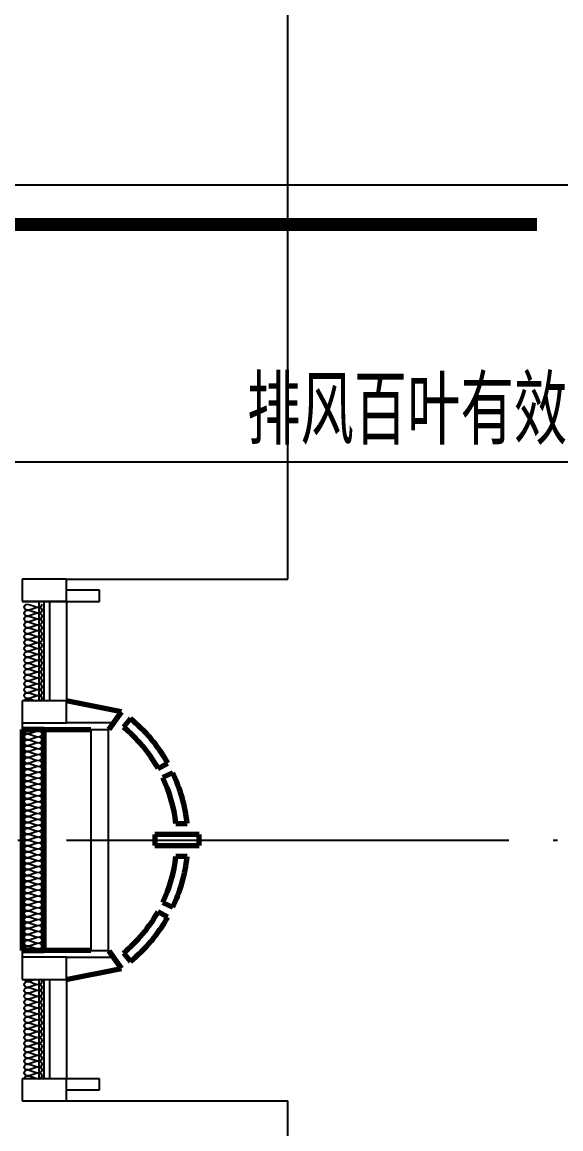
# Model space of a CAD drawing. Header units: millimetres. Extents: x 12325263 to 13848842, y -1463133 to 573208.
# Drawn here: x 12605147 to 12607581, y -618993 to -613987 of the extents above; entities that cross this region are included whole.
import ezdxf

# ---------------------------------------------------------------- set-up
doc = ezdxf.new("R2010")
doc.units = ezdxf.units.MM
doc.header["$LTSCALE"] = 1000
for name, pattern in [('ACAD_ISO02W100', [15, 12, -3]), ('DASHED2', [0.375, 0.25, -0.125]), ('DOTE', [2.42, 2, -0.2, 0.02, -0.2])]:
    doc.linetypes.add(name, pattern=pattern)
for name, color, linetype in [('A-ANNO-IDEN', 2, 'Continuous'), ('A-AXIS', 16, 'DOTE'), ('A-DETL-0001', 1, 'Continuous'), ('A-GLAZ', 4, 'Continuous'), ('A-WALL-PATT', 8, 'Continuous'), ('AXIS', 3, 'Continuous'), ('PUB_TEXT', 7, 'Continuous'), ('投影线', 6, 'ACAD_ISO02W100')]:
    doc.layers.add(name, color=color, linetype=linetype)
for name, color, linetype, lineweight in [('A-GENM', 2, 'Continuous', 70), ('A-GENM-PROJ', 2, 'Continuous', 25), ('A-GLAZ-PROJ', 2, 'Continuous', 25)]:
    doc.layers.add(name, color=color, linetype=linetype, lineweight=lineweight)
doc.styles.add('宋体', font='', dxfattribs={"width": 0.65})
doc.styles.get('宋体').set_extended_font_data('SimSun')

# ---------------------------------------------------------------- blocks, each defined once
blk = doc.blocks.new('FO-Louver Only with lower mullion - 150 Spacing no glass-5214735-810_L1 SE')
at = {"layer": 'A-GENM-PROJ'}
for p, q in [((-225.1, 0), (224.7, 0)), ((224.7, -75), (-225.1, -75))]:
    blk.add_line(p, q, dxfattribs=at)
at = {"layer": 'A-GLAZ'}
for p, q in [((275, 150), (225, 150)), ((225, 150), (225, 0)), ((275, 0), (275, 150)), ((325, -200), (325, 0)), ((224.7, -100), (-225.1, -100)), ((-225.1, -125), (224.7, -125))]:
    blk.add_line(p, q, dxfattribs=at)
blk = doc.blocks.new('FO-Louver Only with lower mullion - 150 Spacing no glass-5103748-810_L1 SE')
at = {"layer": 'A-GENM-PROJ'}
for p, q in [((-224.9, 75), (225, 75)), ((225, 0), (-224.9, 0))]:
    blk.add_line(p, q, dxfattribs=at)
at = {"layer": 'A-GLAZ'}
for p, q in [((225, 200), (225, 0)), ((225.1, 125), (-224.9, 125)), ((-224.9, 100), (225.1, 100)), ((225, 0), (225, -150)), ((275, -150), (275, 0)), ((225, -150), (275, -150))]:
    blk.add_line(p, q, dxfattribs=at)
blk = doc.blocks.new('FO-Exterior Column FULL - FO-Exterior Column FULL-V13-810_L1 SE')
at = {"layer": 'A-GENM'}
for p, q in [((500, 200), (-500, 200)), ((-500, 200), (-500, 100.4)), ((-500, -109.7), (-500, 200)), ((500, 100.4), (500, 200)), ((500, 200), (500, -109.7)), ((-500, 100.4), (500, 100.4)), ((-630, 0.4), (-580.2, -249.1)), ((580.2, -249.1), (629.9, 0)), ((-580.2, -249.1), (-502.1, -193.8)), ((502.1, -193.8), (580.2, -249.1)), ((-510.9, -257.6), (-549.6, -289.3)), ((549.6, -289.3), (510.9, -257.6)), ((25, -399.6), (-25, -399.6)), ((-25, -399.6), (-25, -599.6)), ((25, -599.6), (25, -399.6)), ((-348.5, -458), (-324, -414.4)), ((-282.7, -435.7), (-304, -480.9)), ((304, -480.9), (282.7, -435.7)), ((324, -414.4), (348.5, -458)), ((-75, -545.2), (-75, -494.9)), ((75, -494.9), (75, -545.2)), ((-25, -599.6), (25, -599.6))]:
    blk.add_line(p, q, dxfattribs=at)
for centre, radius, start, end in [((-505, -189.7), 5, 343.8962, 0), ((0, 161.9), 711.1, 219.3894, 240.6554), ((0, 161.9), 661.1, 219.3893, 240.6554), ((0, 161.9), 661.1, 299.3446, 320.6107), ((0, 161.9), 711.1, 299.3446, 320.6106), ((0, 161.9), 661.1, 244.6842, 263.483), ((0, 161.9), 661.1, 276.517, 295.3158), ((0, 161.9), 711.1, 244.6842, 263.943), ((0, 161.9), 711.1, 276.057, 295.3158)]:
    blk.add_arc(centre, radius, start, end, dxfattribs=at)
blk = doc.blocks.new('asdfadsgfd')
at = {"layer": 'A-DETL-0001'}
for p, q in [((22637.7, 5595.9), (22537.7, 5595.9)), ((22537.7, 5595.9), (22537.7, 5395.9)), ((22637.7, 5395.9), (22637.7, 5595.9)), ((23187.5, 5595.9), (23087.5, 5595.9)), ((23087.5, 5595.9), (23087.5, 5395.9)), ((23217.2, 5595.9), (23187.5, 5595.9)), ((23187.5, 5395.9), (23187.5, 5595.9)), ((23217.2, 5203.6), (23217.2, 5595.9)), ((24217.6, 5595.9), (24217.6, 5203.6)), ((24247.5, 5595.9), (24217.6, 5595.9)), ((24347.5, 5595.9), (24247.5, 5595.9)), ((24247.5, 5595.9), (24247.5, 5395.9)), ((24347.5, 5395.9), (24347.5, 5595.9)), ((24897.5, 5595.9), (24797.5, 5595.9)), ((24797.5, 5595.9), (24797.5, 5395.9)), ((24897.5, 5395.9), (24897.5, 5595.9)), ((22537.7, 5395.9), (22637.7, 5395.9)), ((22537.7, 5395.9), (22537.7, 4395.9)), ((23087.5, 5395.9), (23187.5, 5395.9)), ((23187.3, 5395.9), (23187.3, 5182.5)), ((24247.5, 5182.5), (24247.5, 5395.9)), ((24247.5, 5395.9), (24347.5, 5395.9)), ((24797.5, 5395.9), (24897.5, 5395.9)), ((24897.5, 5395.9), (24897.5, 4395.9)), ((24217.6, 5286.2), (23217.5, 5286.2)), ((23187.3, 5182.5), (23217.2, 5203.6)), ((23217.5, 5206.2), (24217.6, 5206.2)), ((24217.6, 5203.6), (24247.5, 5182.5)), ((18297.5, 4395.9), (22537.7, 4395.9)), ((24897.5, 4395.9), (29137.7, 4395.9))]:
    blk.add_line(p, q, dxfattribs=at)
for points in [[(22637.6, 5586.1), (22643.9, 5586.1), (22650.9, 5579.1), (22650.9, 5572.8)], [(22650.9, 5572.8), (22650.9, 5554.7), (22637.9, 5538.1), (22637.6, 5520)], [(22650.9, 5572.8), (22650.9, 5579.1), (22664.3, 5593.2), (22677.6, 5579.1), (22677.6, 5572.8)], [(22664.3, 5519.5), (22664.3, 5537.8), (22650.9, 5554.5), (22650.9, 5572.8)], [(22677.6, 5572.8), (22677.6, 5554.5), (22664.3, 5537.8), (22664.3, 5519.5)], [(22677.6, 5572.8), (22677.6, 5579.1), (22690.9, 5593.2), (22704.3, 5579.1), (22704.3, 5572.8)], [(22690.9, 5519.5), (22690.9, 5537.8), (22677.6, 5554.5), (22677.6, 5572.8)], [(22704.3, 5572.8), (22704.3, 5554.5), (22690.9, 5537.8), (22690.9, 5519.5)], [(22704.3, 5572.8), (22704.3, 5579.1), (22717.6, 5593.2), (22730.9, 5579.1), (22730.9, 5572.8)], [(22717.6, 5519.5), (22717.6, 5537.8), (22704.3, 5554.5), (22704.3, 5572.8)], [(22730.9, 5572.8), (22730.9, 5554.5), (22717.6, 5537.8), (22717.6, 5519.5)], [(22730.9, 5572.8), (22730.9, 5579.1), (22744.3, 5593.2), (22757.6, 5579.1), (22757.6, 5572.8)], [(22744.3, 5519.5), (22744.3, 5537.8), (22730.9, 5554.5), (22730.9, 5572.8)], [(22757.6, 5572.8), (22757.6, 5554.5), (22744.3, 5537.8), (22744.3, 5519.5)], [(22757.6, 5572.8), (22757.6, 5579.1), (22770.9, 5593.2), (22784.3, 5579.1), (22784.3, 5572.8)], [(22770.9, 5519.5), (22770.9, 5537.8), (22757.6, 5554.5), (22757.6, 5572.8)], [(22784.3, 5572.8), (22784.3, 5554.5), (22770.9, 5537.8), (22770.9, 5519.5)], [(22784.3, 5572.8), (22784.3, 5579.1), (22797.6, 5593.2), (22810.9, 5579.1), (22810.9, 5572.8)], [(22797.6, 5519.5), (22797.6, 5537.8), (22784.3, 5554.5), (22784.3, 5572.8)], [(22810.9, 5572.8), (22810.9, 5554.5), (22797.6, 5537.8), (22797.6, 5519.5)], [(22810.9, 5572.8), (22810.9, 5579.1), (22824.3, 5593.2), (22837.6, 5579.1), (22837.6, 5572.8)], [(22824.3, 5519.5), (22824.3, 5537.8), (22810.9, 5554.5), (22810.9, 5572.8)], [(22837.6, 5572.8), (22837.6, 5554.5), (22824.3, 5537.8), (22824.3, 5519.5)], [(22837.6, 5572.8), (22837.6, 5579.1), (22850.9, 5593.2), (22864.3, 5579.1), (22864.3, 5572.8)], [(22850.9, 5519.5), (22850.9, 5537.8), (22837.6, 5554.5), (22837.6, 5572.8)], [(22864.3, 5572.8), (22864.3, 5554.5), (22850.9, 5537.8), (22850.9, 5519.5)], [(22864.3, 5572.8), (22864.3, 5579.1), (22877.6, 5593.2), (22890.9, 5579.1), (22890.9, 5572.8)], [(22877.6, 5519.5), (22877.6, 5537.8), (22864.3, 5554.5), (22864.3, 5572.8)], [(22890.9, 5572.8), (22890.9, 5554.5), (22877.6, 5537.8), (22877.6, 5519.5)], [(22890.9, 5572.8), (22890.9, 5579.1), (22904.3, 5593.2), (22917.6, 5579.1), (22917.6, 5572.8)], [(22904.3, 5519.5), (22904.3, 5537.8), (22890.9, 5554.5), (22890.9, 5572.8)], [(22917.6, 5572.8), (22917.6, 5554.5), (22904.3, 5537.8), (22904.3, 5519.5)], [(22917.6, 5572.8), (22917.6, 5579.1), (22930.9, 5593.2), (22944.3, 5579.1), (22944.3, 5572.8)], [(22930.9, 5519.5), (22930.9, 5537.8), (22917.6, 5554.5), (22917.6, 5572.8)], [(22944.3, 5572.8), (22944.3, 5554.5), (22930.9, 5537.8), (22930.9, 5519.5)], [(22944.3, 5572.8), (22944.3, 5579.1), (22957.6, 5593.2), (22970.9, 5579.1), (22970.9, 5572.8)], [(22957.6, 5519.5), (22957.6, 5537.8), (22944.3, 5554.5), (22944.3, 5572.8)], [(22970.9, 5572.8), (22970.9, 5554.5), (22957.6, 5537.8), (22957.6, 5519.5)], [(22970.9, 5572.8), (22970.9, 5579.1), (22984.3, 5593.2), (22997.6, 5579.1), (22997.6, 5572.8)], [(22984.3, 5519.5), (22984.3, 5537.8), (22970.9, 5554.5), (22970.9, 5572.8)], [(22997.6, 5572.8), (22997.6, 5554.5), (22984.3, 5537.8), (22984.3, 5519.5)], [(22997.6, 5572.8), (22997.6, 5579.1), (23010.9, 5593.2), (23024.3, 5579.1), (23024.3, 5572.8)], [(23010.9, 5519.5), (23010.9, 5537.8), (22997.6, 5554.5), (22997.6, 5572.8)], [(23024.3, 5572.8), (23024.3, 5554.5), (23010.9, 5537.8), (23010.9, 5519.5)], [(23024.3, 5572.8), (23024.3, 5579.1), (23037.6, 5593.2), (23050.9, 5579.1), (23050.9, 5572.8)], [(23037.6, 5519.5), (23037.6, 5537.8), (23024.3, 5554.5), (23024.3, 5572.8)], [(23050.9, 5572.8), (23050.9, 5554.5), (23037.6, 5537.8), (23037.6, 5519.5)], [(23050.9, 5572.8), (23050.9, 5579.1), (23064.3, 5593.2), (23077.6, 5579.1), (23077.6, 5572.8)], [(23064.3, 5519.5), (23064.3, 5537.8), (23050.9, 5554.5), (23050.9, 5572.8)], [(23077.6, 5572.8), (23077.6, 5554.5), (23064.3, 5537.8), (23064.3, 5519.5)], [(23077.6, 5572.8), (23077.6, 5577.9), (23082, 5583.5), (23087.2, 5585.4)], [(23087.5, 5537.4), (23083.5, 5549.1), (23077.6, 5560.6), (23077.6, 5572.8)], [(23237.6, 5572.8), (23237.6, 5554.5), (23224.3, 5537.8), (23224.3, 5519.5)], [(23237.6, 5572.8), (23237.6, 5579.1), (23250.9, 5593.2), (23264.3, 5579.1), (23264.3, 5572.8)], [(23250.9, 5519.5), (23250.9, 5537.8), (23237.6, 5554.5), (23237.6, 5572.8)], [(23264.3, 5572.8), (23264.3, 5554.5), (23250.9, 5537.8), (23250.9, 5519.5)], [(23264.3, 5572.8), (23264.3, 5579.1), (23277.6, 5593.2), (23290.9, 5579.1), (23290.9, 5572.8)], [(23277.6, 5519.5), (23277.6, 5537.8), (23264.3, 5554.5), (23264.3, 5572.8)], [(23290.9, 5572.8), (23290.9, 5554.5), (23277.6, 5537.8), (23277.6, 5519.5)], [(23290.9, 5572.8), (23290.9, 5579.1), (23304.3, 5593.2), (23317.6, 5579.1), (23317.6, 5572.8)], [(23304.3, 5519.5), (23304.3, 5537.8), (23290.9, 5554.5), (23290.9, 5572.8)], [(23317.6, 5572.8), (23317.6, 5554.5), (23304.3, 5537.8), (23304.3, 5519.5)], [(23317.6, 5572.8), (23317.6, 5579.1), (23330.9, 5593.2), (23344.3, 5579.1), (23344.3, 5572.8)], [(23330.9, 5519.5), (23330.9, 5537.8), (23317.6, 5554.5), (23317.6, 5572.8)], [(23344.3, 5572.8), (23344.3, 5554.5), (23330.9, 5537.8), (23330.9, 5519.5)], [(23344.3, 5572.8), (23344.3, 5579.1), (23357.6, 5593.2), (23370.9, 5579.1), (23370.9, 5572.8)], [(23357.6, 5519.5), (23357.6, 5537.8), (23344.3, 5554.5), (23344.3, 5572.8)], [(23370.9, 5572.8), (23370.9, 5554.5), (23357.6, 5537.8), (23357.6, 5519.5)], [(23370.9, 5572.8), (23370.9, 5579.1), (23384.3, 5593.2), (23397.6, 5579.1), (23397.6, 5572.8)], [(23384.3, 5519.5), (23384.3, 5537.8), (23370.9, 5554.5), (23370.9, 5572.8)], [(23397.6, 5572.8), (23397.6, 5554.5), (23384.3, 5537.8), (23384.3, 5519.5)], [(23397.6, 5572.8), (23397.6, 5579.1), (23410.9, 5593.2), (23424.3, 5579.1), (23424.3, 5572.8)], [(23410.9, 5519.5), (23410.9, 5537.8), (23397.6, 5554.5), (23397.6, 5572.8)], [(23424.3, 5572.8), (23424.3, 5554.5), (23410.9, 5537.8), (23410.9, 5519.5)], [(23424.3, 5572.8), (23424.3, 5579.1), (23437.6, 5593.2), (23450.9, 5579.1), (23450.9, 5572.8)], [(23437.6, 5519.5), (23437.6, 5537.8), (23424.3, 5554.5), (23424.3, 5572.8)], [(23450.9, 5572.8), (23450.9, 5554.5), (23437.6, 5537.8), (23437.6, 5519.5)], [(23450.9, 5572.8), (23450.9, 5579.1), (23464.3, 5593.2), (23477.6, 5579.1), (23477.6, 5572.8)], [(23464.3, 5519.5), (23464.3, 5537.8), (23450.9, 5554.5), (23450.9, 5572.8)], [(23477.6, 5572.8), (23477.6, 5554.5), (23464.3, 5537.8), (23464.3, 5519.5)], [(23477.6, 5572.8), (23477.6, 5579.1), (23490.9, 5593.2), (23504.3, 5579.1), (23504.3, 5572.8)], [(23490.9, 5519.5), (23490.9, 5537.8), (23477.6, 5554.5), (23477.6, 5572.8)], [(23504.3, 5572.8), (23504.3, 5554.5), (23490.9, 5537.8), (23490.9, 5519.5)], [(23504.3, 5572.8), (23504.3, 5579.1), (23517.6, 5593.2), (23530.9, 5579.1), (23530.9, 5572.8)], [(23517.6, 5519.5), (23517.6, 5537.8), (23504.3, 5554.5), (23504.3, 5572.8)], [(23530.9, 5572.8), (23530.9, 5554.5), (23517.6, 5537.8), (23517.6, 5519.5)], [(23530.9, 5572.8), (23530.9, 5579.1), (23544.3, 5593.2), (23557.6, 5579.1), (23557.6, 5572.8)], [(23544.3, 5519.5), (23544.3, 5537.8), (23530.9, 5554.5), (23530.9, 5572.8)], [(23557.6, 5572.8), (23557.6, 5554.5), (23544.3, 5537.8), (23544.3, 5519.5)], [(23557.6, 5572.8), (23557.6, 5579.1), (23570.9, 5593.2), (23584.3, 5579.1), (23584.3, 5572.8)], [(23570.9, 5519.5), (23570.9, 5537.8), (23557.6, 5554.5), (23557.6, 5572.8)], [(23584.3, 5572.8), (23584.3, 5554.5), (23570.9, 5537.8), (23570.9, 5519.5)], [(23584.3, 5572.8), (23584.3, 5579.1), (23597.6, 5593.2), (23610.9, 5579.1), (23610.9, 5572.8)], [(23597.6, 5519.5), (23597.6, 5537.8), (23584.3, 5554.5), (23584.3, 5572.8)], [(23610.9, 5572.8), (23610.9, 5554.5), (23597.6, 5537.8), (23597.6, 5519.5)], [(23610.9, 5572.8), (23610.9, 5579.1), (23624.3, 5593.2), (23637.6, 5579.1), (23637.6, 5572.8)], [(23624.3, 5519.5), (23624.3, 5537.8), (23610.9, 5554.5), (23610.9, 5572.8)], [(23637.6, 5572.8), (23637.6, 5554.5), (23624.3, 5537.8), (23624.3, 5519.5)], [(23637.6, 5572.8), (23637.6, 5579.1), (23650.9, 5593.2), (23664.3, 5579.1), (23664.3, 5572.8)], [(23650.9, 5519.5), (23650.9, 5537.8), (23637.6, 5554.5), (23637.6, 5572.8)], [(23664.3, 5572.8), (23664.3, 5554.5), (23650.9, 5537.8), (23650.9, 5519.5)], [(23664.3, 5572.8), (23664.3, 5579.1), (23677.6, 5593.2), (23690.9, 5579.1), (23690.9, 5572.8)], [(23677.6, 5519.5), (23677.6, 5537.8), (23664.3, 5554.5), (23664.3, 5572.8)], [(23690.9, 5572.8), (23690.9, 5554.5), (23677.6, 5537.8), (23677.6, 5519.5)], [(23690.9, 5572.8), (23690.9, 5579.1), (23704.3, 5593.2), (23717.6, 5579.1), (23717.6, 5572.8)], [(23704.3, 5519.5), (23704.3, 5537.8), (23690.9, 5554.5), (23690.9, 5572.8)], [(23717.6, 5572.8), (23717.6, 5554.5), (23704.3, 5537.8), (23704.3, 5519.5)], [(23717.6, 5572.8), (23717.6, 5579.1), (23730.9, 5593.2), (23744.3, 5579.1), (23744.3, 5572.8)], [(23730.9, 5519.5), (23730.9, 5537.8), (23717.6, 5554.5), (23717.6, 5572.8)], [(23744.3, 5572.8), (23744.3, 5554.5), (23730.9, 5537.8), (23730.9, 5519.5)], [(23744.3, 5572.8), (23744.3, 5579.1), (23757.6, 5593.2), (23770.9, 5579.1), (23770.9, 5572.8)], [(23757.6, 5519.5), (23757.6, 5537.8), (23744.3, 5554.5), (23744.3, 5572.8)], [(23770.9, 5572.8), (23770.9, 5554.5), (23757.6, 5537.8), (23757.6, 5519.5)], [(23770.9, 5572.8), (23770.9, 5579.1), (23784.3, 5593.2), (23797.6, 5579.1), (23797.6, 5572.8)], [(23784.3, 5519.5), (23784.3, 5537.8), (23770.9, 5554.5), (23770.9, 5572.8)], [(23797.6, 5572.8), (23797.6, 5554.5), (23784.3, 5537.8), (23784.3, 5519.5)], [(23797.6, 5572.8), (23797.6, 5579.1), (23810.9, 5593.2), (23824.3, 5579.1), (23824.3, 5572.8)], [(23810.9, 5519.5), (23810.9, 5537.8), (23797.6, 5554.5), (23797.6, 5572.8)], [(23824.3, 5572.8), (23824.3, 5554.5), (23810.9, 5537.8), (23810.9, 5519.5)], [(23824.3, 5572.8), (23824.3, 5579.1), (23837.6, 5593.2), (23850.9, 5579.1), (23850.9, 5572.8)], [(23837.6, 5519.5), (23837.6, 5537.8), (23824.3, 5554.5), (23824.3, 5572.8)], [(23850.9, 5572.8), (23850.9, 5554.5), (23837.6, 5537.8), (23837.6, 5519.5)], [(23850.9, 5572.8), (23850.9, 5579.1), (23864.3, 5593.2), (23877.6, 5579.1), (23877.6, 5572.8)], [(23864.3, 5519.5), (23864.3, 5537.8), (23850.9, 5554.5), (23850.9, 5572.8)], [(23877.6, 5572.8), (23877.6, 5554.5), (23864.3, 5537.8), (23864.3, 5519.5)], [(23877.6, 5572.8), (23877.6, 5579.1), (23890.9, 5593.2), (23904.3, 5579.1), (23904.3, 5572.8)], [(23890.9, 5519.5), (23890.9, 5537.8), (23877.6, 5554.5), (23877.6, 5572.8)], [(23904.3, 5572.8), (23904.3, 5554.5), (23890.9, 5537.8), (23890.9, 5519.5)], [(23904.3, 5572.8), (23904.3, 5579.1), (23917.6, 5593.2), (23930.9, 5579.1), (23930.9, 5572.8)], [(23917.6, 5519.5), (23917.6, 5537.8), (23904.3, 5554.5), (23904.3, 5572.8)], [(23930.9, 5572.8), (23930.9, 5554.5), (23917.6, 5537.8), (23917.6, 5519.5)], [(23930.9, 5572.8), (23930.9, 5579.1), (23944.3, 5593.2), (23957.6, 5579.1), (23957.6, 5572.8)], [(23944.3, 5519.5), (23944.3, 5537.8), (23930.9, 5554.5), (23930.9, 5572.8)], [(23957.6, 5572.8), (23957.6, 5554.5), (23944.3, 5537.8), (23944.3, 5519.5)], [(23957.6, 5572.8), (23957.6, 5579.1), (23970.9, 5593.2), (23984.3, 5579.1), (23984.3, 5572.8)], [(23970.9, 5519.5), (23970.9, 5537.8), (23957.6, 5554.5), (23957.6, 5572.8)], [(23984.3, 5572.8), (23984.3, 5554.5), (23970.9, 5537.8), (23970.9, 5519.5)], [(23984.3, 5572.8), (23984.3, 5579.1), (23997.6, 5593.2), (24010.9, 5579.1), (24010.9, 5572.8)], [(23997.6, 5519.5), (23997.6, 5537.8), (23984.3, 5554.5), (23984.3, 5572.8)], [(24010.9, 5572.8), (24010.9, 5554.5), (23997.6, 5537.8), (23997.6, 5519.5)], [(24010.9, 5572.8), (24010.9, 5579.1), (24024.3, 5593.2), (24037.6, 5579.1), (24037.6, 5572.8)], [(24024.3, 5519.5), (24024.3, 5537.8), (24010.9, 5554.5), (24010.9, 5572.8)], [(24037.6, 5572.8), (24037.6, 5554.5), (24024.3, 5537.8), (24024.3, 5519.5)], [(24037.6, 5572.8), (24037.6, 5579.1), (24050.9, 5593.2), (24064.3, 5579.1), (24064.3, 5572.8)], [(24050.9, 5519.5), (24050.9, 5537.8), (24037.6, 5554.5), (24037.6, 5572.8)], [(24064.3, 5572.8), (24064.3, 5554.5), (24050.9, 5537.8), (24050.9, 5519.5)], [(24064.3, 5572.8), (24064.3, 5579.1), (24077.6, 5593.2), (24090.9, 5579.1), (24090.9, 5572.8)], [(24077.6, 5519.5), (24077.6, 5537.8), (24064.3, 5554.5), (24064.3, 5572.8)], [(24090.9, 5572.8), (24090.9, 5554.5), (24077.6, 5537.8), (24077.6, 5519.5)], [(24090.9, 5572.8), (24090.9, 5579.1), (24104.3, 5593.2), (24117.6, 5579.1), (24117.6, 5572.8)], [(24104.3, 5519.5), (24104.3, 5537.8), (24090.9, 5554.5), (24090.9, 5572.8)], [(24117.6, 5572.8), (24117.6, 5554.5), (24104.3, 5537.8), (24104.3, 5519.5)], [(24117.6, 5572.8), (24117.6, 5579.1), (24130.9, 5593.2), (24144.3, 5579.1), (24144.3, 5572.8)], [(24130.9, 5519.5), (24130.9, 5537.8), (24117.6, 5554.5), (24117.6, 5572.8)], [(24144.3, 5572.8), (24144.3, 5554.5), (24130.9, 5537.8), (24130.9, 5519.5)], [(24144.3, 5572.8), (24144.3, 5579.1), (24157.6, 5593.2), (24170.9, 5579.1), (24170.9, 5572.8)], [(24157.6, 5519.5), (24157.6, 5537.8), (24144.3, 5554.5), (24144.3, 5572.8)], [(24170.9, 5572.8), (24170.9, 5554.5), (24157.6, 5537.8), (24157.6, 5519.5)], [(24170.9, 5572.8), (24170.9, 5579.1), (24184.3, 5593.2), (24197.6, 5579.1), (24197.6, 5572.8)], [(24184.3, 5519.5), (24184.3, 5537.8), (24170.9, 5554.5), (24170.9, 5572.8)], [(24197.6, 5572.8), (24197.6, 5554.5), (24184.3, 5537.8), (24184.3, 5519.5)], [(24210.9, 5519.5), (24210.9, 5537.8), (24197.6, 5554.5), (24197.6, 5572.8)], [(24357.6, 5572.8), (24357.6, 5560.2), (24351.3, 5548.3), (24347.3, 5536.2)], [(24347.7, 5585.5), (24353.1, 5583.7), (24357.6, 5578), (24357.6, 5572.8)], [(24357.6, 5572.8), (24357.6, 5579.1), (24370.9, 5593.2), (24384.3, 5579.1), (24384.3, 5572.8)], [(24370.9, 5519.5), (24370.9, 5537.8), (24357.6, 5554.5), (24357.6, 5572.8)], [(24384.3, 5572.8), (24384.3, 5554.5), (24370.9, 5537.8), (24370.9, 5519.5)], [(24384.3, 5572.8), (24384.3, 5579.1), (24397.6, 5593.2), (24410.9, 5579.1), (24410.9, 5572.8)], [(24397.6, 5519.5), (24397.6, 5537.8), (24384.3, 5554.5), (24384.3, 5572.8)], [(24410.9, 5572.8), (24410.9, 5554.5), (24397.6, 5537.8), (24397.6, 5519.5)], [(24410.9, 5572.8), (24410.9, 5579.1), (24424.3, 5593.2), (24437.6, 5579.1), (24437.6, 5572.8)], [(24424.3, 5519.5), (24424.3, 5537.8), (24410.9, 5554.5), (24410.9, 5572.8)], [(24437.6, 5572.8), (24437.6, 5554.5), (24424.3, 5537.8), (24424.3, 5519.5)], [(24437.6, 5572.8), (24437.6, 5579.1), (24450.9, 5593.2), (24464.3, 5579.1), (24464.3, 5572.8)], [(24450.9, 5519.5), (24450.9, 5537.8), (24437.6, 5554.5), (24437.6, 5572.8)], [(24464.3, 5572.8), (24464.3, 5554.5), (24450.9, 5537.8), (24450.9, 5519.5)], [(24464.3, 5572.8), (24464.3, 5579.1), (24477.6, 5593.2), (24490.9, 5579.1), (24490.9, 5572.8)], [(24477.6, 5519.5), (24477.6, 5537.8), (24464.3, 5554.5), (24464.3, 5572.8)], [(24490.9, 5572.8), (24490.9, 5554.5), (24477.6, 5537.8), (24477.6, 5519.5)], [(24490.9, 5572.8), (24490.9, 5579.1), (24504.3, 5593.2), (24517.6, 5579.1), (24517.6, 5572.8)], [(24504.3, 5519.5), (24504.3, 5537.8), (24490.9, 5554.5), (24490.9, 5572.8)], [(24517.6, 5572.8), (24517.6, 5554.5), (24504.3, 5537.8), (24504.3, 5519.5)], [(24517.6, 5572.8), (24517.6, 5579.1), (24530.9, 5593.2), (24544.3, 5579.1), (24544.3, 5572.8)], [(24530.9, 5519.5), (24530.9, 5537.8), (24517.6, 5554.5), (24517.6, 5572.8)], [(24544.3, 5572.8), (24544.3, 5554.5), (24530.9, 5537.8), (24530.9, 5519.5)], [(24544.3, 5572.8), (24544.3, 5579.1), (24557.6, 5593.2), (24570.9, 5579.1), (24570.9, 5572.8)], [(24557.6, 5519.5), (24557.6, 5537.8), (24544.3, 5554.5), (24544.3, 5572.8)], [(24570.9, 5572.8), (24570.9, 5554.5), (24557.6, 5537.8), (24557.6, 5519.5)], [(24570.9, 5572.8), (24570.9, 5579.1), (24584.3, 5593.2), (24597.6, 5579.1), (24597.6, 5572.8)], [(24584.3, 5519.5), (24584.3, 5537.8), (24570.9, 5554.5), (24570.9, 5572.8)], [(24597.6, 5572.8), (24597.6, 5554.5), (24584.3, 5537.8), (24584.3, 5519.5)], [(24597.6, 5572.8), (24597.6, 5579.1), (24610.9, 5593.2), (24624.3, 5579.1), (24624.3, 5572.8)], [(24610.9, 5519.5), (24610.9, 5537.8), (24597.6, 5554.5), (24597.6, 5572.8)], [(24624.3, 5572.8), (24624.3, 5554.5), (24610.9, 5537.8), (24610.9, 5519.5)], [(24624.3, 5572.8), (24624.3, 5579.1), (24637.6, 5593.2), (24650.9, 5579.1), (24650.9, 5572.8)], [(24637.6, 5519.5), (24637.6, 5537.8), (24624.3, 5554.5), (24624.3, 5572.8)], [(24650.9, 5572.8), (24650.9, 5554.5), (24637.6, 5537.8), (24637.6, 5519.5)], [(24650.9, 5572.8), (24650.9, 5579.1), (24664.3, 5593.2), (24677.6, 5579.1), (24677.6, 5572.8)], [(24664.3, 5519.5), (24664.3, 5537.8), (24650.9, 5554.5), (24650.9, 5572.8)], [(24677.6, 5572.8), (24677.6, 5554.5), (24664.3, 5537.8), (24664.3, 5519.5)], [(24677.6, 5572.8), (24677.6, 5579.1), (24690.9, 5593.2), (24704.3, 5579.1), (24704.3, 5572.8)], [(24690.9, 5519.5), (24690.9, 5537.8), (24677.6, 5554.5), (24677.6, 5572.8)], [(24704.3, 5572.8), (24704.3, 5554.5), (24690.9, 5537.8), (24690.9, 5519.5)], [(24704.3, 5572.8), (24704.3, 5579.1), (24717.6, 5593.2), (24730.9, 5579.1), (24730.9, 5572.8)], [(24717.6, 5519.5), (24717.6, 5537.8), (24704.3, 5554.5), (24704.3, 5572.8)], [(24730.9, 5572.8), (24730.9, 5554.5), (24717.6, 5537.8), (24717.6, 5519.5)], [(24730.9, 5572.8), (24730.9, 5579.1), (24744.3, 5593.2), (24757.6, 5579.1), (24757.6, 5572.8)], [(24744.3, 5519.5), (24744.3, 5537.8), (24730.9, 5554.5), (24730.9, 5572.8)], [(24757.6, 5572.8), (24757.6, 5554.5), (24744.3, 5537.8), (24744.3, 5519.5)], [(24757.6, 5572.8), (24757.6, 5579.1), (24770.9, 5593.2), (24784.3, 5579.1), (24784.3, 5572.8)], [(24770.9, 5519.5), (24770.9, 5537.8), (24757.6, 5554.5), (24757.6, 5572.8)], [(24784.3, 5572.8), (24784.3, 5554.5), (24770.9, 5537.8), (24770.9, 5519.5)], [(22664.3, 5519.5), (22664.3, 5513.2), (22677.6, 5499.1), (22690.9, 5513.2), (22690.9, 5519.5)], [(22690.9, 5519.5), (22690.9, 5513.2), (22704.3, 5499.1), (22717.6, 5513.2), (22717.6, 5519.5)], [(22717.6, 5519.5), (22717.6, 5513.2), (22730.9, 5499.1), (22744.3, 5513.2), (22744.3, 5519.5)], [(22744.3, 5519.5), (22744.3, 5513.2), (22757.6, 5499.1), (22770.9, 5513.2), (22770.9, 5519.5)], [(22770.9, 5519.5), (22770.9, 5513.2), (22784.3, 5499.1), (22797.6, 5513.2), (22797.6, 5519.5)], [(22797.6, 5519.5), (22797.6, 5513.2), (22810.9, 5499.1), (22824.3, 5513.2), (22824.3, 5519.5)], [(22824.3, 5519.5), (22824.3, 5513.2), (22837.6, 5499.1), (22850.9, 5513.2), (22850.9, 5519.5)], [(22850.9, 5519.5), (22850.9, 5513.2), (22864.3, 5499.1), (22877.6, 5513.2), (22877.6, 5519.5)], [(22877.6, 5519.5), (22877.6, 5513.2), (22890.9, 5499.1), (22904.3, 5513.2), (22904.3, 5519.5)], [(22904.3, 5519.5), (22904.3, 5513.2), (22917.6, 5499.1), (22930.9, 5513.2), (22930.9, 5519.5)], [(22930.9, 5519.5), (22930.9, 5513.2), (22944.3, 5499.1), (22957.6, 5513.2), (22957.6, 5519.5)], [(22957.6, 5519.5), (22957.6, 5513.2), (22970.9, 5499.1), (22984.3, 5513.2), (22984.3, 5519.5)], [(22984.3, 5519.5), (22984.3, 5513.2), (22997.6, 5499.1), (23010.9, 5513.2), (23010.9, 5519.5)], [(23010.9, 5519.5), (23010.9, 5513.2), (23024.3, 5499.1), (23037.6, 5513.2), (23037.6, 5519.5)], [(23037.6, 5519.5), (23037.6, 5513.2), (23050.9, 5499.1), (23064.3, 5513.2), (23064.3, 5519.5)], [(23224.3, 5519.5), (23224.3, 5529.1), (23220.6, 5538.2), (23217.1, 5547.4)], [(23217.5, 5508.3), (23221.4, 5510.8), (23224.3, 5515.3), (23224.3, 5519.5)], [(23224.3, 5519.5), (23224.3, 5513.2), (23237.6, 5499.1), (23250.9, 5513.2), (23250.9, 5519.5)], [(23250.9, 5519.5), (23250.9, 5513.2), (23264.3, 5499.1), (23277.6, 5513.2), (23277.6, 5519.5)], [(23277.6, 5519.5), (23277.6, 5513.2), (23290.9, 5499.1), (23304.3, 5513.2), (23304.3, 5519.5)], [(23304.3, 5519.5), (23304.3, 5513.2), (23317.6, 5499.1), (23330.9, 5513.2), (23330.9, 5519.5)], [(23330.9, 5519.5), (23330.9, 5513.2), (23344.3, 5499.1), (23357.6, 5513.2), (23357.6, 5519.5)], [(23357.6, 5519.5), (23357.6, 5513.2), (23370.9, 5499.1), (23384.3, 5513.2), (23384.3, 5519.5)], [(23384.3, 5519.5), (23384.3, 5513.2), (23397.6, 5499.1), (23410.9, 5513.2), (23410.9, 5519.5)], [(23410.9, 5519.5), (23410.9, 5513.2), (23424.3, 5499.1), (23437.6, 5513.2), (23437.6, 5519.5)], [(23437.6, 5519.5), (23437.6, 5513.2), (23450.9, 5499.1), (23464.3, 5513.2), (23464.3, 5519.5)], [(23464.3, 5519.5), (23464.3, 5513.2), (23477.6, 5499.1), (23490.9, 5513.2), (23490.9, 5519.5)], [(23490.9, 5519.5), (23490.9, 5513.2), (23504.3, 5499.1), (23517.6, 5513.2), (23517.6, 5519.5)], [(23517.6, 5519.5), (23517.6, 5513.2), (23530.9, 5499.1), (23544.3, 5513.2), (23544.3, 5519.5)], [(23544.3, 5519.5), (23544.3, 5513.2), (23557.6, 5499.1), (23570.9, 5513.2), (23570.9, 5519.5)], [(23570.9, 5519.5), (23570.9, 5513.2), (23584.3, 5499.1), (23597.6, 5513.2), (23597.6, 5519.5)], [(23597.6, 5519.5), (23597.6, 5513.2), (23610.9, 5499.1), (23624.3, 5513.2), (23624.3, 5519.5)], [(23624.3, 5519.5), (23624.3, 5513.2), (23637.6, 5499.1), (23650.9, 5513.2), (23650.9, 5519.5)], [(23650.9, 5519.5), (23650.9, 5513.2), (23664.3, 5499.1), (23677.6, 5513.2), (23677.6, 5519.5)], [(23677.6, 5519.5), (23677.6, 5513.2), (23690.9, 5499.1), (23704.3, 5513.2), (23704.3, 5519.5)], [(23704.3, 5519.5), (23704.3, 5513.2), (23717.6, 5499.1), (23730.9, 5513.2), (23730.9, 5519.5)], [(23730.9, 5519.5), (23730.9, 5513.2), (23744.3, 5499.1), (23757.6, 5513.2), (23757.6, 5519.5)], [(23757.6, 5519.5), (23757.6, 5513.2), (23770.9, 5499.1), (23784.3, 5513.2), (23784.3, 5519.5)], [(23784.3, 5519.5), (23784.3, 5513.2), (23797.6, 5499.1), (23810.9, 5513.2), (23810.9, 5519.5)], [(23810.9, 5519.5), (23810.9, 5513.2), (23824.3, 5499.1), (23837.6, 5513.2), (23837.6, 5519.5)], [(23837.6, 5519.5), (23837.6, 5513.2), (23850.9, 5499.1), (23864.3, 5513.2), (23864.3, 5519.5)], [(23864.3, 5519.5), (23864.3, 5513.2), (23877.6, 5499.1), (23890.9, 5513.2), (23890.9, 5519.5)], [(23890.9, 5519.5), (23890.9, 5513.2), (23904.3, 5499.1), (23917.6, 5513.2), (23917.6, 5519.5)], [(23917.6, 5519.5), (23917.6, 5513.2), (23930.9, 5499.1), (23944.3, 5513.2), (23944.3, 5519.5)], [(23944.3, 5519.5), (23944.3, 5513.2), (23957.6, 5499.1), (23970.9, 5513.2), (23970.9, 5519.5)], [(23970.9, 5519.5), (23970.9, 5513.2), (23984.3, 5499.1), (23997.6, 5513.2), (23997.6, 5519.5)], [(23997.6, 5519.5), (23997.6, 5513.2), (24010.9, 5499.1), (24024.3, 5513.2), (24024.3, 5519.5)], [(24024.3, 5519.5), (24024.3, 5513.2), (24037.6, 5499.1), (24050.9, 5513.2), (24050.9, 5519.5)], [(24050.9, 5519.5), (24050.9, 5513.2), (24064.3, 5499.1), (24077.6, 5513.2), (24077.6, 5519.5)], [(24077.6, 5519.5), (24077.6, 5513.2), (24090.9, 5499.1), (24104.3, 5513.2), (24104.3, 5519.5)], [(24104.3, 5519.5), (24104.3, 5513.2), (24117.6, 5499.1), (24130.9, 5513.2), (24130.9, 5519.5)], [(24130.9, 5519.5), (24130.9, 5513.2), (24144.3, 5499.1), (24157.6, 5513.2), (24157.6, 5519.5)], [(24157.6, 5519.5), (24157.6, 5513.2), (24170.9, 5499.1), (24184.3, 5513.2), (24184.3, 5519.5)], [(24184.3, 5519.5), (24184.3, 5513.2), (24197.6, 5499.1), (24210.9, 5513.2), (24210.9, 5519.5)], [(24217.6, 5546.1), (24214.3, 5537.4), (24210.9, 5528.6), (24210.9, 5519.5)], [(24210.9, 5519.5), (24210.9, 5515.5), (24213.6, 5511.2), (24217.3, 5508.6)], [(24370.9, 5519.5), (24370.9, 5513.2), (24384.3, 5499.1), (24397.6, 5513.2), (24397.6, 5519.5)], [(24397.6, 5519.5), (24397.6, 5513.2), (24410.9, 5499.1), (24424.3, 5513.2), (24424.3, 5519.5)], [(24424.3, 5519.5), (24424.3, 5513.2), (24437.6, 5499.1), (24450.9, 5513.2), (24450.9, 5519.5)], [(24450.9, 5519.5), (24450.9, 5513.2), (24464.3, 5499.1), (24477.6, 5513.2), (24477.6, 5519.5)], [(24477.6, 5519.5), (24477.6, 5513.2), (24490.9, 5499.1), (24504.3, 5513.2), (24504.3, 5519.5)], [(24504.3, 5519.5), (24504.3, 5513.2), (24517.6, 5499.1), (24530.9, 5513.2), (24530.9, 5519.5)], [(24530.9, 5519.5), (24530.9, 5513.2), (24544.3, 5499.1), (24557.6, 5513.2), (24557.6, 5519.5)], [(24557.6, 5519.5), (24557.6, 5513.2), (24570.9, 5499.1), (24584.3, 5513.2), (24584.3, 5519.5)], [(24584.3, 5519.5), (24584.3, 5513.2), (24597.6, 5499.1), (24610.9, 5513.2), (24610.9, 5519.5)], [(24610.9, 5519.5), (24610.9, 5513.2), (24624.3, 5499.1), (24637.6, 5513.2), (24637.6, 5519.5)], [(24637.6, 5519.5), (24637.6, 5513.2), (24650.9, 5499.1), (24664.3, 5513.2), (24664.3, 5519.5)], [(24664.3, 5519.5), (24664.3, 5513.2), (24677.6, 5499.1), (24690.9, 5513.2), (24690.9, 5519.5)], [(24690.9, 5519.5), (24690.9, 5513.2), (24704.3, 5499.1), (24717.6, 5513.2), (24717.6, 5519.5)], [(24717.6, 5519.5), (24717.6, 5513.2), (24730.9, 5499.1), (24744.3, 5513.2), (24744.3, 5519.5)], [(24744.3, 5519.5), (24744.3, 5513.2), (24757.6, 5499.1), (24770.9, 5513.2), (24770.9, 5519.5)], [(24770.9, 5519.5), (24770.9, 5513.2), (24778, 5506.1), (24784.3, 5506.1)]]:
    blk.add_open_spline(points, degree=3, dxfattribs=at)
for points, knots in [([(23216.9, 5583.4), (23219.1, 5585.1), (23228.3, 5588.9), (23237.6, 5579.1), (23237.6, 5572.8)], [0.865456, 0.865456, 0.865456, 0.865456, 1.414214, 2.828427, 2.828427, 2.828427, 2.828427]), ([(24197.6, 5572.8), (24197.6, 5579.1), (24206.7, 5588.7), (24215.8, 5585.2), (24217.9, 5583.7)], [0, 0, 0, 0, 1.414214, 1.928473, 1.928473, 1.928473, 1.928473]), ([(22637.6, 5519.2), (22637.8, 5513), (22651, 5499.2), (22664.3, 5513.2), (22664.3, 5519.5)], [0.018106, 0.018106, 0.018106, 0.018106, 1.414214, 2.828427, 2.828427, 2.828427, 2.828427]), ([(23064.3, 5519.5), (23064.3, 5513.2), (23074.8, 5502), (23085.4, 5508.6), (23088, 5511.8)], [0, 0, 0, 0, 1.414214, 2.243768, 2.243768, 2.243768, 2.243768]), ([(24346.9, 5512.3), (24349.4, 5508.8), (24360.2, 5501.8), (24370.9, 5513.2), (24370.9, 5519.5)], [0.546711, 0.546711, 0.546711, 0.546711, 1.414214, 2.828427, 2.828427, 2.828427, 2.828427])]:
    blk.add_open_spline(points, degree=3, knots=knots, dxfattribs=at)
at = {"layer": 'A-GENM-PROJ'}
blk.add_blockref('FO-Exterior Column FULL - FO-Exterior Column FULL-V13-810_L1 SE', (23717.5, 5395.9), dxfattribs=at)
at = {"layer": 'A-GLAZ-PROJ', "rotation": 180}
blk.add_blockref('FO-Louver Only with lower mullion - 150 Spacing no glass-5214735-810_L1 SE', (22862.4, 5395.9), dxfattribs=at)
at = {"layer": 'A-GLAZ-PROJ'}
blk.add_blockref('FO-Louver Only with lower mullion - 150 Spacing no glass-5103748-810_L1 SE', (24572.4, 5395.9), dxfattribs=at)
blk = doc.blocks.new('qlzw')
at = {"layer": 'A-AXIS'}
blk.add_line((12411416.8, 1014189.8), (12486866.8, 1014189.8), dxfattribs=at)
blk = doc.blocks.new('agsfh')
at = {"layer": 'A-ANNO-IDEN'}
blk.add_line((50412, 4738.2), (56834.8, 4738.2), dxfattribs=at)
at = {"layer": 'A-ANNO-IDEN', "const_width": 60}
blk.add_lwpolyline([(50412, 4558.2), (54689, 4558.2)], dxfattribs=at)

msp = doc.modelspace()

# ---------------------------------------------------------------- hatches: boundary and pattern name
at = {"layer": 'A-WALL-PATT'}
h = msp.add_hatch(dxfattribs=at)
h.set_pattern_fill('ANSI37', color=252, scale=150)
h.set_pattern_definition([(45, (-400000, 0), (-168.3798023, 168.3798023), []), (135, (-400000, 0), (-168.3798023, -168.3798023), [])])
edge = h.paths.add_edge_path()
edge.add_line((12617170, -539458), (12627664.7, -539458))
edge.add_line((12627664.7, -539458), (12617498.2, -546587.6))
edge.add_line((12617498.2, -546587.6), (12598406.6, -559976.1))
edge.add_line((12598406.6, -559976.1), (12585091.3, -540989.1))
edge.add_line((12585091.3, -540989.1), (12584144.7, -541197.3))
edge.add_line((12584144.7, -541197.3), (12583864.1, -542803.9))
edge.add_arc((12578880.4, -541928.7), 5060, 269.1474, 350.0397, ccw=False)
edge.add_arc((12578698.9, -554127.5), 7140.2, 89.14809, 125.03345)
edge.add_line((12574600, -548281), (12560037.5, -558490.6))
edge.add_line((12560037.5, -558490.6), (12559927.1, -558471.2))
edge.add_line((12559927.1, -558471.2), (12559927.1, -564050))
edge.add_line((12559927.1, -564050), (12558858.8, -564810))
edge.add_line((12558858.8, -564810), (12559927.1, -566333.2))
edge.add_line((12559927.1, -566333.2), (12559927.6, -588159))
edge.add_line((12559927.6, -588159), (12558263.3, -589586.8))
edge.add_line((12558263.3, -589586.8), (12557796.8, -589586.8))
edge.add_line((12557796.8, -589586.8), (12557796.8, -598151.2))
edge.add_line((12557796.8, -598151.2), (12560482.1, -600836.4))
edge.add_arc((12552451.5, -592361.2), 11675.6, 270.02561, 313.45682, ccw=False)
edge.add_line((12552456.7, -604036.8), (12551424.9, -604036.8))
edge.add_arc((12551424.9, -607536.8), 3500, 90, 186.8053)
edge.add_line((12547949.6, -607951.5), (12549871.4, -624055.3))
edge.add_line((12549871.4, -624055.3), (12550966.8, -633201.5))
edge.add_line((12550966.8, -633201.5), (12550966.8, -643886.8))
edge.add_line((12550966.8, -643886.8), (12550966.8, -653386.8))
edge.add_line((12550966.8, -653386.8), (12614072.2, -653386.8))
edge.add_line((12614072.2, -653386.8), (12616970.5, -653386.8))
edge.add_arc((12639113.3, -663769.1), 24455.9, 154.87893, 159.83059)
edge.add_arc((12619069.5, -656056.1), 3000, 166.1263, 249.1464)
edge.add_arc((12632240.8, -621479.9), 40000, 249.14639, 262.18067)
edge.add_line((12626798.8, -661108), (12526241.6, -661108))
edge.add_line((12526241.6, -661108), (12526241.6, -616108))
edge.add_line((12526241.6, -616108), (12504241.6, -616108))
edge.add_line((12504241.6, -616108), (12504241.6, -539458))
edge.add_line((12504241.6, -539458), (12586460, -539458))
edge.add_line((12586460, -539458), (12617170, -539458))

# ---------------------------------------------------------------- linework, layer by layer
at = {"layer": 'AXIS'}
for p, q in [((12604346.8, -615976.2), (12605957.8, -615976.2)), ((12605957.8, -615976.2), (12608757.8, -615976.2))]:
    msp.add_line(p, q, dxfattribs=at)

# ---------------------------------------------------------------- block references
msp.add_blockref('agsfh', (12552784.8, -619460.4))
at = {"rotation": 90}
msp.add_blockref('asdfadsgfd', (12610742.7, -641404.3), dxfattribs=at)
at = {"layer": '投影线', "linetype": 'DASHED2', "ltscale": 2}
msp.add_blockref('qlzw', (133430, -1631876.5), dxfattribs=at)

# ---------------------------------------------------------------- texts
at = {"layer": 'PUB_TEXT', "style": '宋体', "width": 0.65}
msp.add_text('排风百叶有效面积', height=271.9, dxfattribs=at).set_placement((12606163.6, -615868.2))

doc.saveas('drawing.dxf')
